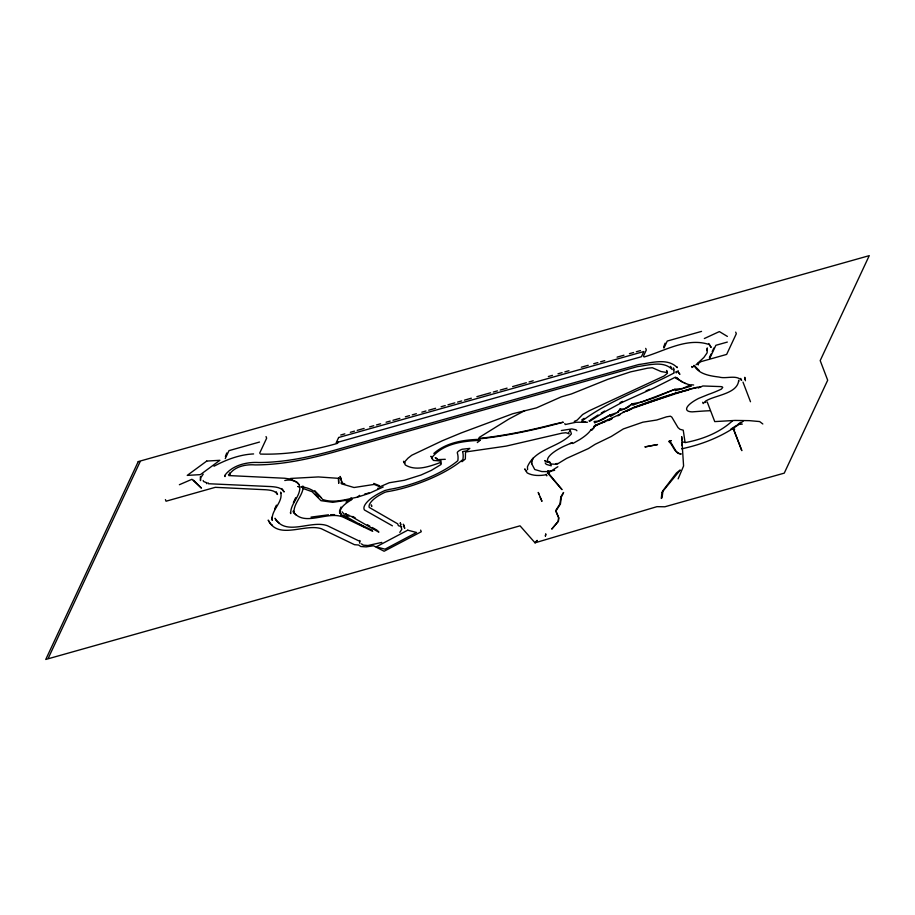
<?xml version="1.0" encoding="UTF-8"?>
<svg xmlns="http://www.w3.org/2000/svg" width="915" height="915" viewBox="0 0 915 915"><rect width="100%" height="100%" fill="white"/><g stroke="black" fill="none" stroke-linecap="round" stroke-linejoin="round"><path stroke-width="1.37" d="M676.013 371.582C676.46 375.036 675.579 371.124 678.392 370.884M404.979 462.59L405.048 461.423L407.976 458.198L411.75 455.247L442.311 440.756L461.091 432.978L512.743 413.74L536.384 407.907L561.307 396.847L571.326 393.988L607.869 379.313L630.629 371.856L647.568 368.185L652.326 367.727L660.962 371.513L666.383 372.439M440.698 463.47L440.458 459.833L441.087 464.477L431.24 470.424L420.98 475.034L404.407 480.261L389.195 482.765L379.599 486.94M674.161 372.92L673.429 367.956L673.932 369.866M696.04 364.742L703.887 357.479L707.123 352.835L707.306 347.94L706.929 350.525M200.339 476.715L200.477 480.627L200.728 477.733L203.21 474.187M339.888 512.091C340.929 505.881 347.357 502.507 352.126 499.27L351.737 498.263M744.787 379.119L744.799 377.3L745.405 380.731M398.334 525.645L397.705 523.849L369.248 507.425A33.157 9.802 -20.9 0 1 373.469 499.464A24.259 7.171 -20.9 0 1 384.941 492.293L386.965 491.721A62.151 18.38 -20.9 0 0 427.98 479.712A58.251 17.225 -20.9 0 0 460.005 461.892L462.876 459.559L463.047 458.301A171.448 50.702 -20.9 0 0 462.578 451.587L466.787 450.821L469.83 448.396L462.132 449.254A5.753 1.704 -20.9 0 0 457.294 452.891A166.233 49.158 -20.9 0 1 457.82 460.714L455.933 462.247A52.784 15.612 -20.9 0 1 426.905 478.396A56.707 16.767 -20.9 0 1 389.493 489.365L384.883 490.509A29.703 8.784 -20.9 0 0 369.077 500.093A38.613 11.415 -20.9 0 0 364.445 509.975L392.409 525.828M663.615 347.22L665.068 343.194M225.387 456.539L226.737 452.982M678.129 478.865L683.585 465.987L681.664 436.627L681.904 440.069M569.645 431.628L570.022 429.593L571.406 433.882C559.442 447.458 535.184 448.281 527.44 466.799L527.589 469.67M697.676 387.079C673.188 393.416 648.861 400.93 625.62 410.972C615.555 417.206 604.117 420.774 593.801 426.413L594.19 427.431L590.793 430.004A36.977 10.934 -20.9 0 1 579.367 439.818L572.779 443.546M48.392 657.942L140.052 461.858M225.262 458.587L228.979 450.649L259.517 442.048M259.666 453.142L266.654 438.194L266.036 436.569M274.66 508.9L276.422 505.149M293.406 502.529L295.671 497.68M643.428 356.175L646.322 349.988L645.704 348.375M663.947 348.077L667.229 341.055L701.542 331.39M709.388 357.582L711.069 354.002M712.179 351.612L713.86 348.02M709.72 358.44L715.862 345.298L727.333 342.073M341.055 507.001L339.499 511.073L340.472 513.67L340.083 512.663M399.798 532.381L401.811 529.293L400.759 526.034M593.869 427.008L595.242 425.326L600.206 423.565L597.289 424.972M594.19 427.431L592.028 430.073L590.815 429.959M732.526 420.797C719.579 432.772 702.182 439.452 685.026 442.643M547.662 470.768L548.497 473.101L547.765 473.192L562.027 489.639L547.147 471.591L541.852 471.568L534.749 469.509L531.912 464.157A43.462 12.856 -20.9 0 1 533.102 458.667M548.943 471.099L549.057 472.723M682.098 445.685L682.155 443.741M433.836 453.44C446.303 442.471 463.459 439.783 479.494 439.349M462.006 461.709L465.346 458.998L465.506 452.593M477.298 442.574L480.226 440.229M740.647 422.307L737.822 424.526L742.317 424.114M743.266 421.06C725.526 435.277 703.749 444.164 681.629 448.83M596.317 425.441L595.333 426.184L595.242 425.326M346.019 502.118L349.633 499.544M548.325 470.928L548.863 472.746M590.415 420.065L594.979 416.988M479.174 437.473L508.832 419.07L525.016 410.503M694.451 365.828L691.98 367.498L691.591 366.48M581.814 419.848L584.136 418.315M582.203 420.854C609.996 400.084 643.119 389.264 673.554 373.251M736.701 425.315L730.925 429.055L734.699 429.158M596.008 416.325L598.078 414.998M547.765 473.192L557.875 466.707M601.292 413.02L604.609 411.041M617.865 415.868L620.336 414.472M705.797 400.907L703.166 403.572L702.686 402.291M359.606 495.358L357.147 497.257L369.18 493.357L383.236 486.974M570.205 443.661L572.39 442.54L564.12 446.154A27.564 8.155 -20.9 0 0 550.498 462.979M213.984 466.238C226.222 459.707 239.639 454.538 253.604 453.932M620.004 402.646L622.497 401.388M377.792 488.381L378.41 488.084M704.344 338.527L719.373 331.585L727.379 336.423M646.024 390.888L649.467 389.298M698.065 388.086L702.857 385.97L720.837 386.599A8.784 2.596 -20.9 0 1 722.713 387.457L721.432 389.081A38.716 11.449 -20.9 0 1 708.382 394.434L698.522 398.46A22.703 6.714 -20.9 0 0 692.255 411.864L699.014 411.373A194.323 57.462 -20.9 0 1 709.857 410.732M179.374 484.721L191.921 479.3L201.449 488.13L193.5 480.203M631.979 408.822L626.066 411.384L634.015 407.335L674.035 394.285M612.307 418.327L601.418 423.039L605.295 421.609M574.243 421.403L577.125 420.168L582.615 414.529L589.409 410.675L664.107 375.996L667.458 373.251L666.577 370.449L666.841 371.627M439.966 462.693C429.158 466.536 416.108 471.442 405.334 464.992L403.526 461.274L404.716 463.379M634.335 407.804L675.476 393.233L688.926 389.927M607.846 420.625L611.666 419.162M706.506 400.576C716.193 395.086 737.81 393.496 738.691 380.285L738.794 381.235M675.339 393.85L690.699 388.852L696.304 387.914M381.795 542.412L368.024 545.5L363.347 545.168L361.425 543.865M340.735 435.014L344.852 433.847M350.353 432.303L354.482 431.137M357.227 430.359L364.101 428.426M369.603 426.882L373.732 425.715M376.477 424.937L380.606 423.782M386.107 422.227L390.225 421.072M392.981 420.294L399.855 418.361M405.345 416.805L409.474 415.639M412.23 414.872L416.348 413.706M421.849 412.162L425.978 410.995M428.723 410.217L435.597 408.284M441.099 406.74L445.228 405.574M447.973 404.796L454.847 402.863M457.591 402.085L461.72 400.93M464.465 400.152L471.339 398.208M476.841 396.664L490.589 392.787M493.345 392.02L497.463 390.854M500.219 390.076L507.093 388.143M512.594 386.599L526.342 382.722M529.087 381.944L533.216 380.789M548.337 376.522L552.466 375.356M557.967 373.812L562.085 372.645M564.841 371.879L568.958 370.712M581.334 367.224L588.208 365.291M593.709 363.735L597.838 362.58M600.583 361.802L604.712 360.636M617.076 357.159L623.95 355.214M629.451 353.67L633.58 352.504M636.325 351.737L640.454 350.571M367.544 493.254L368.985 492.853M337.303 442.414L338.298 442.139M337.726 443.295C312.61 450.546 286.544 454.881 260.363 454.057M691.351 386.096L675.43 390.682L674.904 389.31L640.774 402.28L655.231 397.442L674.904 389.31L682.704 388.452L690.825 384.723L693.662 385.009M364.65 494.054L366.618 493.517M561.364 430.542L571.772 428.929L575.947 429.787L576.908 430.771M356.85 497.291C345.733 499.418 333.758 503.41 322.629 499.476C317.402 492.602 309.945 487.283 300.76 486.917M623.058 412.07L625.059 411.613M644 357.01C664.725 350.96 687.074 337.109 709.194 344.543L711.149 347.403L708.805 343.525M555.771 463.733L557.452 463.459M682.064 442.368L684.98 441.876L683.242 430.164L680.017 429.318L678.038 427.625L671.782 417.08L670.398 416.199L666.589 416.817L656.741 420.008L642.833 422.192L623.355 428.929L611.22 436.512L595.196 444.278L588.402 448.567L566.602 458.392L556.823 464.34L550.887 463.985M554.65 470.321L549.011 471.282L549.423 472.357M311.009 517.112L328.496 514.813M445.296 459.307L437.576 459.639L435.231 457.637L437.187 458.621M284.782 480.524C289.792 479.185 296.185 480.455 299.319 484.904M465.495 451.987L506.052 446.131L562.039 433.161L565.973 432.738L569.05 433.836L568.432 432.223M479.883 440.367C463.23 441.041 443.821 443.409 432.406 456.917L432.2 458.918L431.811 457.912M290.49 478.454L318.363 476.932L339.911 478.431M330.624 514.676L334.581 514.63M440.607 460.977L433.39 460.428L430.896 456.265L432.338 457.672M698.98 386.679L700.753 386.896M345.664 513.738L346.396 513.83M348.958 515.122L343.891 513.978L342.13 511.828M581.997 421.449L585.589 421.964M302.316 486.231L303.586 486.448M292.423 479.334L284.634 478.248L228.853 475.571L228.464 474.553M344.795 483.898L340.998 482.765L341.387 483.783L354.036 487.523L374.178 484.424L379.851 486.734M292.16 479.963L296.86 482.045L299.468 485.064M340.986 515.465L342.244 515.866M705.602 401.696L705.682 402.543M684.157 382.985L689.155 384.723M398.963 525.851L401.731 526.788M302.453 486.86L303.071 488.484L312.106 491.71L320.982 500.677L332.763 502.324L351.486 499.51L350.868 497.897M206.561 482.685L203.565 481.519L203.176 480.512M373.789 483.406L379.473 485.728M685.529 383.511L675.659 378.147M350.491 519.823L343.365 516.335M358.2 523.529L372.348 530.345M372.725 531.352L344.452 517.741C328.622 509.415 304.352 527.966 293.2 511.519L293.589 512.537M352.755 516.46L355.192 517.844M367.373 524.741L369.809 526.125M372.233 527.498L377.106 530.265M364.822 527.223L347.323 517.307L346.808 516.254L341.604 515.053L339.499 512.206L340.986 513.441M682.293 382.104L675.499 377.117L653.996 387.971L622.429 402.234L604.357 411.979L589.5 421.46L589.111 420.443M296.094 514.996L293.772 512.846M278.972 522.957L275.827 520.04M272.476 525.267L270.463 523.792L268.198 520.109C278.183 540.376 304.615 523.288 321.291 528.71L354.46 544.677L358.623 545.031L360.796 546.518L366.137 546.884L373.48 545.786L384.117 551.242L421.266 531.729L420.648 530.105M699.037 370.392L694.027 365.36C698.602 374.304 710.132 375.916 719.121 377.072C726.19 379.165 736.152 374.418 741.619 380.343L740.727 378.421M676.7 377.701L678.289 378.89M314.783 490.692L321.096 497.749M762.824 423.977L759.656 421.563L749.442 420.648L735.065 420.431L714.741 421.598L707.204 401.925M281.82 488.553L284.13 491.938C281.648 487.409 275.735 486.974 271.137 486.586L208.38 483.726L207.991 482.72M315.435 494.077L318.397 497.074M545.191 462.967L546.278 464.363L551.276 465.815L549.995 462.452M526.548 471.271L524.707 468.915L527.166 472.895C532.907 476.063 539.907 475.846 546.186 474.736L546.815 475.846L546.198 474.222M670.489 366.366L671.633 367.967M672.25 369.58C663.524 360.293 648.3 365.302 637.252 366.652L333.232 452.307C307.795 459.284 281.648 464.877 255.159 464.912C246.272 464.168 235.395 466.273 229.848 473.753L229.985 474.599L229.368 472.975M276.227 491.755L277.519 494.489C275.312 490.474 270.062 490.108 265.99 489.765L215.3 487.329L166.038 501.214L165.421 499.59M540.216 497.28L541.954 501.34L538.237 492.43L538.855 494.043M735.694 332.122L736.312 333.746L726.647 354.414L700.821 361.688L698.339 363.552L698.225 364.959L697.607 363.347M742.991 382.115L750.494 401.742M733.521 428.929L741.825 450.649L733.853 430.244M676.837 366.629L677.226 367.647C667.607 357.456 650.885 363.038 638.739 364.525L334.215 450.317C309.647 457.065 284.393 462.475 258.796 462.51C246.718 461.789 232.227 465.3 224.816 475.377L225.01 476.589L224.633 475.583M587.499 422.238L575.993 422.261L565.207 424.549L564.818 423.542M400.335 522.865L400.862 524.764L400.244 523.151M371.124 504.863L371.742 506.475L371.57 505.4M378.433 531.18L378.821 532.198L350.708 516.094L347.357 516.117L346.979 515.111M359.755 540.479L360.144 541.497L327.501 525.77C310.963 519.56 285.915 536.945 275.06 518.256L275.449 519.263M359.515 542.286L359.892 543.304M302.316 487.055L302.705 488.072M293.338 510.787L293.955 512.4C293.624 503.662 301.664 496.925 303.071 488.484M290.341 512.583L290.73 513.601C290.147 504.199 299.788 497.188 299.834 487.867M206.344 482.685L206.733 483.703M280.985 493.471L280.619 492.133C283.684 502.221 270.6 510.113 272.315 520.429L271.686 517.341M531.752 463.722A43.462 12.856 -20.9 0 1 532.942 458.232M478.82 438.914A237.431 70.215 -20.9 0 0 554.09 424.651L563.263 422.204L553.918 424.217A237.431 70.215 -20.9 0 1 478.659 438.479M549.824 462.018A30.641 9.059 -20.9 0 1 544.825 460.554M548.92 462.338A30.641 9.059 -20.9 0 1 544.985 460.988M661.98 492.339L661.282 498.446L662.071 497.703L663.032 490.531L676.528 472.861L680.257 470.024L661.98 492.339M560.861 496.811L559.957 503.913L555.611 510.719L558.585 517.696L558.093 521.539L551.734 529.122L558.425 521.195L558.871 518.027L555.954 510.936L560.415 504.028L561.375 497.074L563.583 492.476L560.861 496.811M545.752 534.086L545.409 536.076L545.752 534.086M338.504 478.202L338.687 483.166L338.504 478.202M620.141 409.085L617.762 412.436L620.141 409.085L624.156 408.959L620.656 410.458L620.141 409.085M138.245 461.595L45.75 659.452L520.04 525.828L535.035 542.812L656.959 506.67L664.885 506.773L784.258 473.135L827.686 380.217L820.195 360.59L869.25 255.651L138.245 461.595M338.642 437.507L336.205 442.711L641.415 356.736L643.863 351.52L338.642 437.507M537.082 540.445L535.035 542.812L537.094 540.445M632.288 403.835L627.827 407.45L624.247 409.051L632.288 403.835L640.763 402.154L632.814 405.208L632.288 403.835M206.733 461.069L187.243 475.388L200.385 474.633L219.875 460.302L206.733 461.069M556.697 463.608L556.697 463.608M609.859 415.101L603.385 419.242L594.636 422.879L594.11 421.506L598.284 421.117L609.859 415.101L617.522 412.413L610.374 416.474L609.859 415.101M407.735 530.185L376.202 546.873L385.032 549.172L416.565 532.484L407.735 530.185M657.473 444.576L645.098 446.886L657.473 444.576M671.13 440.63L668.636 441.396C673.291 444.884 674.229 453.714 681.206 454.023L678.461 453.302L676.036 451.221L669.826 440.756L671.13 440.63M299.514 486.688L298.004 486.563L299.514 486.688M679.754 374.201L678.084 371.856L679.754 374.201M403.95 525.816L403.332 524.203L404.704 528.39L403.95 525.816M340.712 478.042L340.094 476.429L342.199 483.429L340.712 478.042"/></g></svg>
